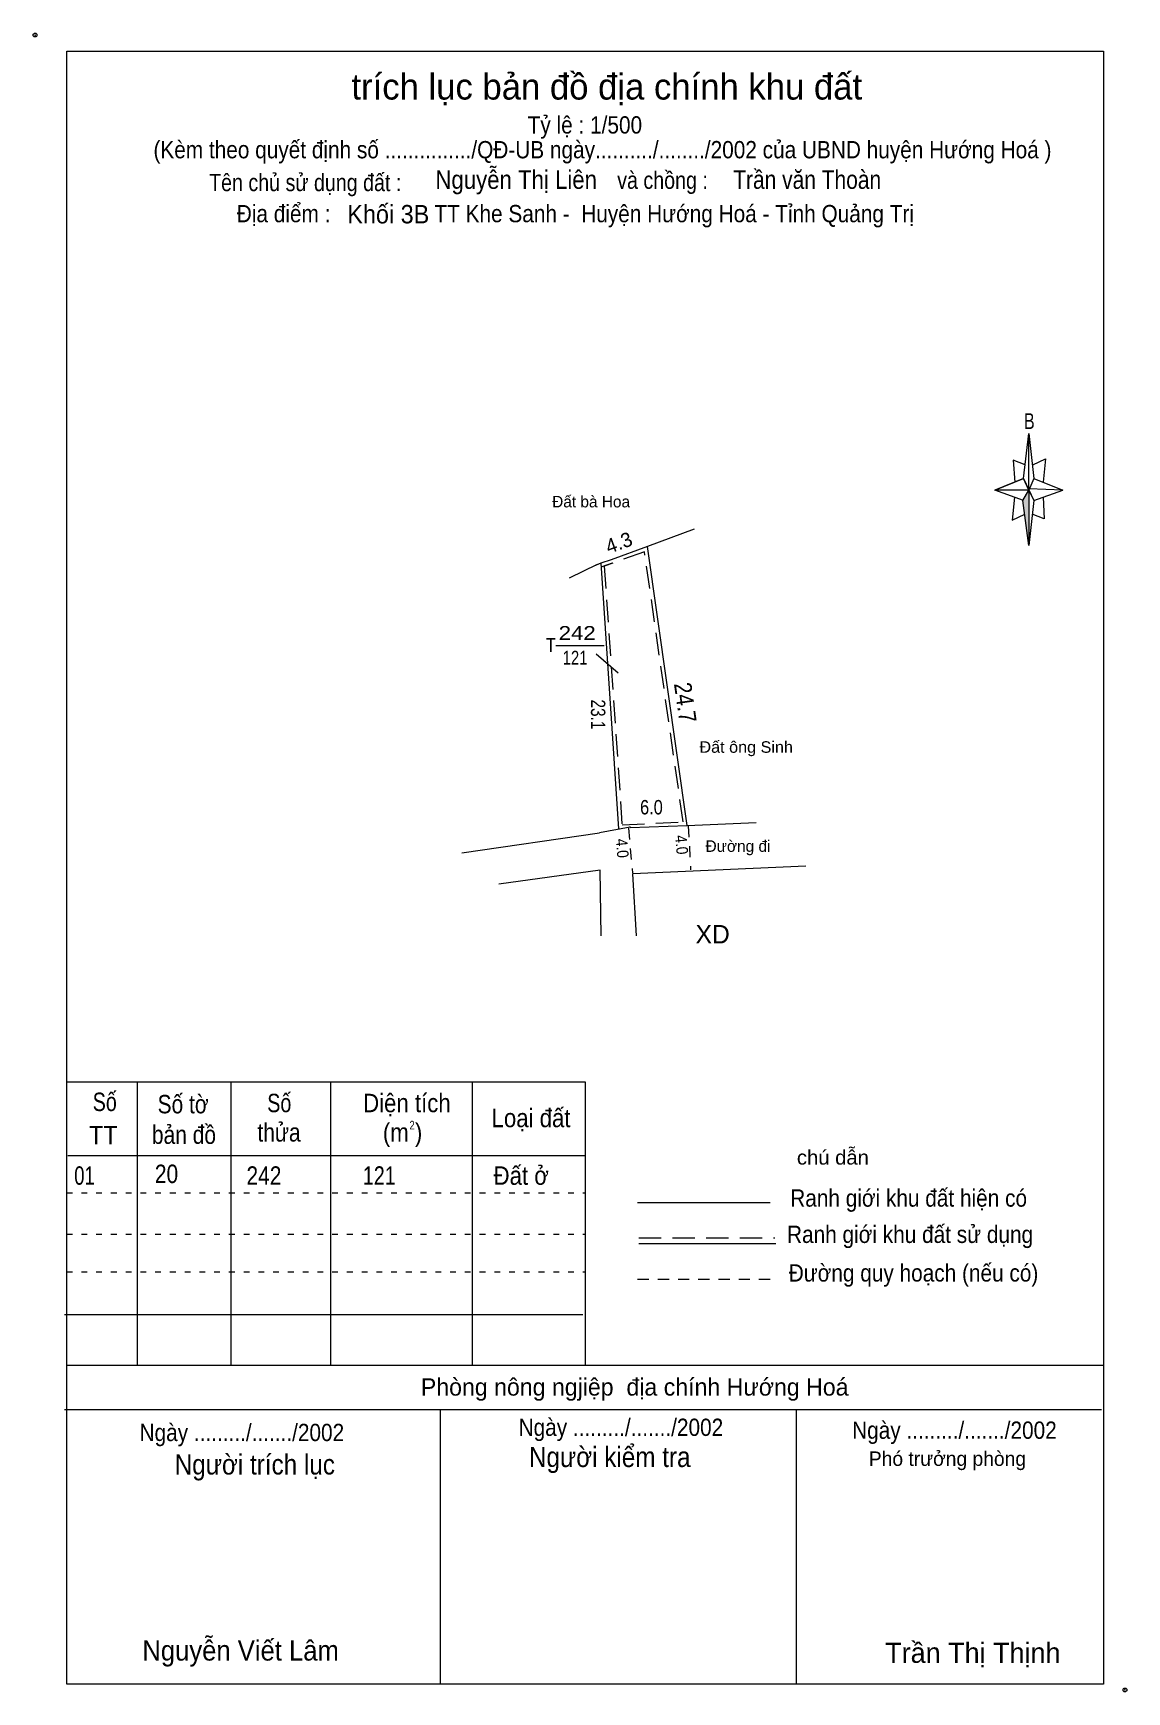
# Model space of a CAD drawing. Header units: centimetres. Extents: x 0.4 to 19.4, y 1 to 29.8.
import ezdxf
from ezdxf.enums import TextEntityAlignment as Align

# ---------------------------------------------------------------- set-up
doc = ezdxf.new("R2010")
doc.units = ezdxf.units.CM
doc.header["$LTSCALE"] = 0.13
doc.header["$PDMODE"] = 32
doc.header["$PDSIZE"] = 0.065
for name, pattern in [('DOTTED', [1.5, 0.3, -1.2]), ('MEDIUM_DASHED', [4.5, 3, -1.5]), ('SHORT_DASHED', [2.7, 1.5, -1.2])]:
    doc.linetypes.add(name, pattern=pattern)
for name, color, linetype, lineweight in [('1', 7, 'DOTTED', 13), ('22', 7, 'Continuous', 13), ('27', 7, 'Continuous', 13), ('30', 7, 'Continuous', 13), ('5', 7, 'Continuous', 13)]:
    doc.layers.add(name, color=color, linetype=linetype, lineweight=lineweight)
for name, color, linetype in [('33', 7, 'Continuous'), ('34', 7, 'Continuous'), ('50', 7, 'Continuous')]:
    doc.layers.add(name, color=color, linetype=linetype)

msp = doc.modelspace()

# ---------------------------------------------------------------- hatches: boundary and pattern name
at = {"layer": '5'}
msp.add_hatch(color=256, dxfattribs=at).paths.add_polyline_path([(17.7, 21.83), (17.7, 20.87), (17.6, 21.65)])

# ---------------------------------------------------------------- linework, layer by layer
at = {"layer": '1', "linetype": 'MEDIUM_DASHED'}
for p, q in [((11.03, 20.76), (10.33, 20.51)), ((10.47, 20.56), (10.29, 20.5))]:
    msp.add_line(p, q, dxfattribs=at)
at = {"layer": '1', "linetype": 'Continuous'}
msp.add_line((10.19, 18.99), (10.57, 18.66), dxfattribs=at)
at = {"layer": '1', "linetype": 'SHORT_DASHED'}
for p, q in [((10.75, 15.96), (10.82, 15.18)), ((11.79, 16), (11.83, 15.24))]:
    msp.add_line(p, q, dxfattribs=at)
at = {"layer": '1'}
for p, q in [((1, 9.63), (10, 9.63)), ((1, 8.91), (10, 8.91)), ((1, 8.26), (10, 8.26))]:
    msp.add_line(p, q, dxfattribs=at)
at = {"layer": '1', "linetype": 'Continuous'}
for points in [[(11.08, 20.85), (10.45, 20.62), (10.27, 20.56), (10.58, 15.95)], [(10.78, 15.97), (11.77, 16.01), (11.08, 20.85)]]:
    msp.add_lwpolyline(points, dxfattribs=at)
at = {"layer": '1', "linetype": 'MEDIUM_DASHED'}
msp.add_lwpolyline([(10.33, 20.51), (10.64, 16.02), (11.7, 16.07), (11.03, 20.76)], dxfattribs=at)
at = {"layer": '22'}
for p, q in [((11.89, 21.15), (11.08, 20.85)), ((10.27, 20.56), (10.15, 20.51)), ((7.86, 15.53), (10.25, 15.88)), ((10.78, 15.98), (10.25, 15.88)), ((10.78, 15.97), (10.78, 15.99)), ((11.77, 16.01), (12.97, 16.06)), ((13.83, 15.3), (10.83, 15.17)), ((10.89, 14.09), (10.83, 15.17))]:
    msp.add_line(p, q, dxfattribs=at)
msp.add_lwpolyline([(10.28, 14.09), (10.26, 15.23), (8.5, 14.99)], dxfattribs=at)
at = {"layer": '27'}
msp.add_line((10.21, 20.54), (9.72, 20.3), dxfattribs=at)
at = {"layer": '30'}
msp.add_line((9.49, 19.13), (10.33, 19.13), dxfattribs=at)
at = {"layer": '5'}
for p, q in [((17.61, 22.03), (17.7, 22.81)), ((17.79, 22.03), (18.29, 21.83)), ((17.61, 21.65), (17.11, 21.83)), ((17.79, 21.65), (17.7, 20.87)), ((17.95, 21.71), (17.97, 21.33)), ((17.97, 21.33), (17.76, 21.41)), ((1, 11.56), (10, 11.56)), ((2.22, 11.56), (2.22, 6.64)), ((3.85, 11.56), (3.85, 6.64)), ((5.58, 11.56), (5.58, 6.64)), ((8.04, 11.56), (8.04, 6.64)), ((10, 11.56), (10, 6.64)), ((1.02, 10.28), (10, 10.28)), ((10.91, 9.46), (13.21, 9.46)), ((10.93, 8.75), (13.31, 8.75)), ((0.96, 7.52), (9.96, 7.52)), ((1, 6.64), (19, 6.64)), ((0.96, 5.87), (18.96, 5.87)), ((7.48, 5.87), (7.48, 1.1)), ((13.66, 5.87), (13.66, 1.1))]:
    msp.add_line(p, q, dxfattribs=at)
at = {"layer": '5', "linetype": 'MEDIUM_DASHED'}
msp.add_line((10.93, 8.85), (13.29, 8.85), dxfattribs=at)
at = {"layer": '5', "linetype": 'SHORT_DASHED'}
msp.add_line((10.91, 8.13), (13.29, 8.13), dxfattribs=at)
at = {"layer": '5'}
for points in [[(1, 29.45), (19, 29.45), (19, 1.1), (1, 1.1)], [(17.7, 22.81), (17.79, 22.03), (17.7, 21.83)], [(17.7, 21.83), (17.11, 21.83), (17.61, 22.03), (17.79, 21.65), (18.29, 21.83), (17.7, 21.85)], [(17.7, 21.83), (17.7, 20.87), (17.6, 21.65)]]:
    msp.add_lwpolyline(points, close=True, dxfattribs=at)
for points in [[(17.64, 22.27), (17.43, 22.35), (17.46, 21.97)], [(17.77, 22.27), (17.99, 22.37), (17.95, 21.97)], [(17.7, 21.83), (17.61, 22.03), (17.11, 21.83)], [(17.45, 21.71), (17.41, 21.31), (17.63, 21.41)], [(17.7, 21.83), (17.79, 21.65), (18.29, 21.83)]]:
    msp.add_lwpolyline(points, dxfattribs=at)
for p in [(0.45, 29.73), (19.37, 1)]:
    msp.add_point(p, dxfattribs=at)

# ---------------------------------------------------------------- texts
at = {"layer": '1'}
for s, p in [('Đất bà Hoa ', (10.14, 21.53)), ('Đường đi ', (12.69, 15.55))]:
    msp.add_text(s, height=0.2, dxfattribs=at).set_placement(p, align=Align.CENTER)
at = {"layer": '1', "width": 0.9}
for s, height, rotation, p in [('24.7', 0.3, 278.114, (11.5897, 18.1212)), ('4.0', 0.2, 275.128, (10.5449, 15.6039)), ('4.0', 0.2, 275.128, (11.5749, 15.6639))]:
    msp.add_text(s, height=height, rotation=rotation, dxfattribs=at).set_placement(p, align=Align.CENTER)
at = {"layer": '1'}
for s, height, width, p in [('Đất ông Sinh', 0.2, 1.05, (12.795, 17.27)), ('2', 0.15, 0.8, (6.995, 10.73))]:
    msp.add_text(s, height=height, dxfattribs=dict(at, width=width)).set_placement(p, align=Align.CENTER)
at = {"layer": '30'}
for s, width, p in [('242', 1.2, (9.54, 19.23)), ('T', 0.85, (9.32, 19.02)), ('121', 0.8, (9.61, 18.8))]:
    msp.add_text(s, height=0.24, dxfattribs=dict(at, width=width)).set_placement(p)
at = {"layer": '33'}
msp.add_text('XD', height=0.32, dxfattribs=at).set_placement((12.51, 13.96), align=Align.RIGHT)
at = {"layer": '34'}
for s, width, p in [('Nguyễn Thị Liên', 0.9, (7.4, 27.06)), ('Trần văn Thoàn ', 0.85, (12.57, 27.06)), ('Khối 3B', 0.95, (5.87, 26.46))]:
    msp.add_text(s, height=0.32, dxfattribs=dict(at, width=width)).set_placement(p)
at = {"layer": '5'}
for s, height, p in [('trích lục bản đồ địa chính khu đất', 0.45, (10.375, 28.61)), ('Phòng nông ngjiệp  địa chính Hướng Hoá ', 0.3, (10.915, 6.11)), ('Phó trưởng phòng ', 0.25, (16.335, 4.89)), ('Trần Thị Thịnh', 0.35, (16.73, 1.47))]:
    msp.add_text(s, height=height, dxfattribs=at).set_placement(p, align=Align.CENTER)
for s, height, width, p in [('Tỷ lệ : 1/500', 0.3, 0.9, (9.995, 28.02)), ('(Kèm theo quyết định số .............../QĐ-UB ngày........../......../2002 của UBND huyện Hướng Hoá )', 0.3, 0.9, (10.3, 27.59)), ('và chồng : ', 0.3, 0.85, (11.39, 27.06)), ('Tên chủ sử dụng đất :', 0.3, 0.85, (5.14, 27.02)), ('Địa điểm :                  TT Khe Sanh -  Huyện Hướng Hoá - Tỉnh Quảng Trị ', 0.3, 0.9, (9.88, 26.48)), ('B', 0.2756, 0.75, (17.71, 22.89)), ('Số', 0.32, 0.8, (1.66, 11.05)), ('Số tờ', 0.32, 0.85, (3.02, 11.01)), ('Số', 0.32, 0.8, (4.69, 11.03)), ('Diện tích', 0.32, 0.9, (6.905, 11.03)), ('Loại đất', 0.32, 0.9, (9.06, 10.77)), ('TT', 0.32, 0.95, (1.635, 10.47)), ('bản đồ', 0.32, 0.85, (3.035, 10.48)), ('thửa', 0.32, 0.85, (4.685, 10.52)), ('(m )', 0.32, 0.9, (6.83, 10.52)), ('chú dẫn', 0.25, 1.05, (14.3, 10.12)), ('Ranh giới khu đất hiện có ', 0.3, 0.9, (15.665, 9.39)), ('Ranh giới khu đất sử dụng', 0.3, 0.9, (15.64, 8.76)), ('Đường quy hoạch (nếu có)', 0.3, 0.9, (15.7, 8.09)), ('Ngày ........./......./2002', 0.3, 0.9, (4.04, 5.32)), ('Ngày ........./......./2002', 0.3, 0.9, (10.62, 5.41)), ('Ngày ........./......./2002', 0.3, 0.9, (16.41, 5.36)), ('Người kiểm tra ', 0.35, 0.9, (10.485, 4.87)), ('Người trích lục', 0.35, 0.9, (4.265, 4.74)), ('Nguyễn Viết Lâm ', 0.35, 0.95, (4.08, 1.51))]:
    msp.add_text(s, height=height, dxfattribs=dict(at, width=width)).set_placement(p, align=Align.CENTER)
at = {"layer": '50'}
msp.add_text('4.3', height=0.25, rotation=20.093, dxfattribs=at).set_placement((10.6271, 20.7994), align=Align.CENTER)
at = {"layer": '50', "width": 0.8}
msp.add_text('23.1', height=0.25, rotation=270, dxfattribs=at).set_placement((10.1, 17.935), align=Align.CENTER)
at = {"layer": '50', "width": 0.85}
msp.add_text('6.0', height=0.25, dxfattribs=at).set_placement((11.15, 16.2), align=Align.CENTER)
at = {"layer": '50'}
for s, width, p in [('01', 0.75, (1.13, 9.77)), ('20', 0.85, (2.53, 9.8)), ('242', 0.85, (4.12, 9.77)), ('121', 0.8, (6.14, 9.77)), ('Đất ở ', 0.9, (8.41, 9.77))]:
    msp.add_text(s, height=0.32, dxfattribs=dict(at, width=width)).set_placement(p)

doc.saveas('drawing.dxf')
